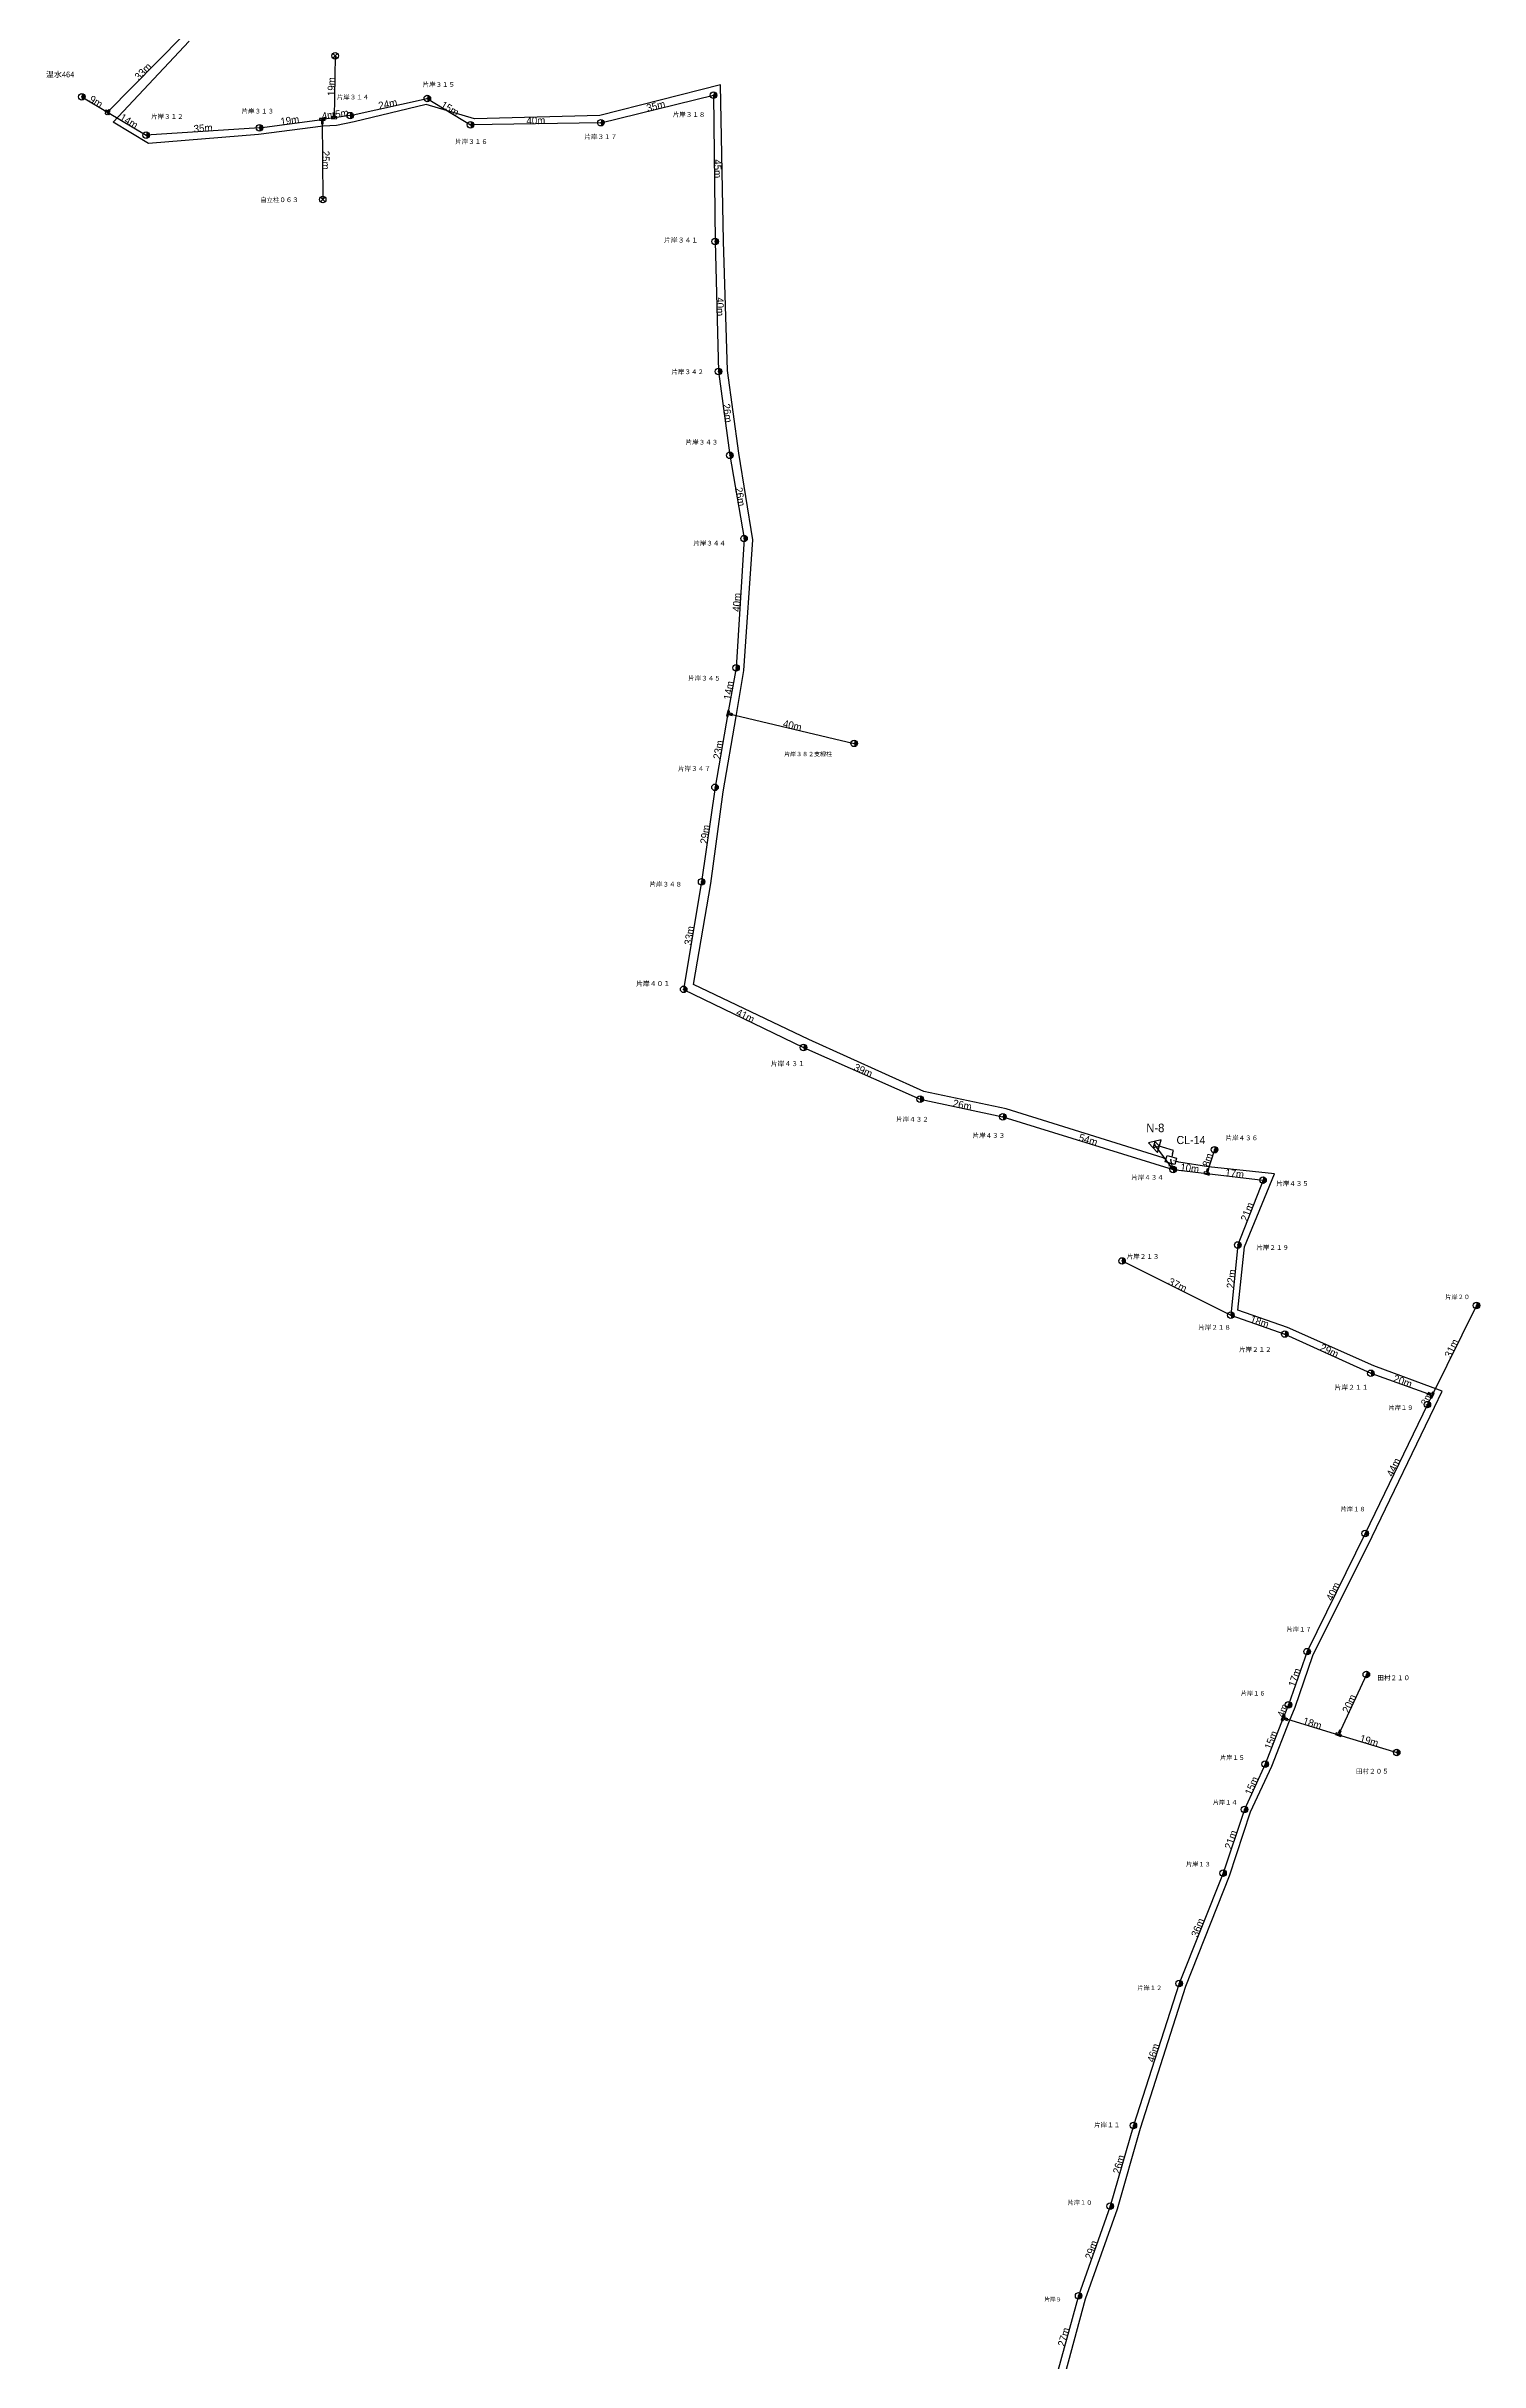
# Model space of a CAD drawing. Extents: x 11718 to 14317, y 5718 to 11395.
# Drawn here: x 11819 to 12257, y 7855 to 8563 of the extents above; entities that cross this region are included whole.
import ezdxf
from ezdxf.enums import TextEntityAlignment as Align

# ---------------------------------------------------------------- set-up
doc = ezdxf.new("R2010")
doc.units = 0
doc.layers.get('0').update_dxf_attribs({"lineweight": 25})
for name, color, linetype, lineweight in [('DROP', 6, 'Continuous', 25), ('IN', 7, 'Continuous', 25), ('KAN', 3, 'Continuous', 25), ('KPLINK', 2, 'Continuous', 25), ('MESSEN', 9, 'Continuous', 25), ('POLE', 7, 'Continuous', 25), ('SPAN', 7, 'Continuous', 25)]:
    doc.layers.add(name, color=color, linetype=linetype, lineweight=lineweight)
doc.styles.add('MS PGothic', font='')
doc.styles.get("Standard").update_dxf_attribs({"font": 'txt.shx', "bigfont": 'extfont2'})
doc.styles.get('MS PGothic').set_extended_font_data('ＭＳ Ｐゴシック')

# ---------------------------------------------------------------- blocks, each defined once
blk = doc.blocks.new('T_CP')
at = {"transparency": 33554687}
h = blk.add_hatch(color=256, dxfattribs=at)
edge = h.paths.add_edge_path()
edge.add_spline(control_points=[(0, -1), (0.09, -1), (0.26, -0.98), (0.51, -0.88), (0.72, -0.72), (0.88, -0.51), (0.98, -0.26), (1.01, 0), (0.98, 0.26), (0.88, 0.51), (0.72, 0.72), (0.51, 0.88), (0.26, 0.98), (0.09, 1), (0, 1)], knot_values=[0, 0, 0, 0, 0.261052, 0.522105, 0.783157, 1.04421, 1.305262, 1.566314, 1.827367, 2.088419, 2.349471, 2.610524, 2.871576, 3.132629, 3.132629, 3.132629, 3.132629], weights=[1, 1, 1, 1, 1, 1, 1, 1, 1, 1, 1, 1, 1, 1, 1], degree=3, periodic=0)
edge.add_line((0, 1), (0, 0))
edge.add_line((0, 0), (0, -1))
blk.add_circle((0, 0), 1)
blk.add_point((0, 0))
at = {"layer": 'SPAN', "flags": 1}
for tag in ['V7', 'V8', 'V1', 'V2', 'V4', 'V3', 'V5', 'V6']:
    blk.add_attdef(tag, (0, 0), '', height=0.2, dxfattribs=at)
blk = doc.blocks.new('J_SP')
for points in [[(0.71, 0.71), (-0.71, -0.71)], [(-0.71, 0.71), (0.71, -0.71)]]:
    blk.add_lwpolyline(points)
blk.add_circle((0, 0), 1)
at = {"layer": 'SPAN', "flags": 1}
for tag in ['V1', 'V2', 'V3', 'V4']:
    blk.add_attdef(tag, (0, 0), '', height=0.2, dxfattribs=at)
blk = doc.blocks.new('T_BUN')
blk.add_lwpolyline([(-0.84, 0.28), (-0.84, -0.28), (-0.28, -0.28), (-0.28, -1.4), (0.28, -1.4), (0.28, -0.28), (0.84, -0.28), (0.84, 0.28), (-0.84, 0.28)], close=True)
blk.add_point((0, 0))
at = {"layer": 'SPAN', "flags": 1}
for tag in ['V2', 'V7', 'V8', 'V4', 'V3', 'V5', 'V6', 'V1']:
    blk.add_attdef(tag, (0, 0), '', height=0.2, dxfattribs=at)
blk = doc.blocks.new('J_BUN')
blk.add_lwpolyline([(-0.84, -0.28), (-0.84, 0.28), (-0.28, 0.28), (-0.28, 0.84), (0.28, 0.84), (0.28, 0.28), (0.84, 0.28), (0.84, -0.28), (0.28, -0.28), (0.28, -0.84), (-0.28, -0.84), (-0.28, -0.28), (-0.84, -0.28)], close=True)
blk.add_point((0, 0))
at = {"layer": 'SPAN', "flags": 1}
for tag in ['V2', 'V7', 'V8', 'V4', 'V3', 'V5', 'V6', 'V1']:
    blk.add_attdef(tag, (0, 0), '', height=0.2, dxfattribs=at)
blk = doc.blocks.new('CL_CL2')
at = {"layer": 'IN', "transparency": 33554687}
h = blk.add_hatch(color=256, dxfattribs=at)
edge = h.paths.add_edge_path()
edge.add_spline(control_points=[(1.7, 0), (1.7, 0.02), (1.7, 0.05), (1.68, 0.1), (1.64, 0.14), (1.6, 0.18), (1.55, 0.2), (1.5, 0.2), (1.45, 0.2), (1.4, 0.18), (1.36, 0.14), (1.32, 0.1), (1.3, 0.05), (1.3, 0.02), (1.3, 0)], knot_values=[0, 0, 0, 0, 0.05221, 0.104421, 0.156631, 0.208842, 0.261052, 0.313263, 0.365473, 0.417684, 0.469894, 0.522105, 0.574315, 0.626526, 0.626526, 0.626526, 0.626526], weights=[1, 1, 1, 1, 1, 1, 1, 1, 1, 1, 1, 1, 1, 1, 1], degree=3, periodic=0)
edge.add_line((1.3, 0), (1.5, 0))
edge.add_line((1.5, 0), (1.7, 0))
h = blk.add_hatch(color=256, dxfattribs=at)
edge = h.paths.add_edge_path()
edge.add_spline(control_points=[(1.3, 0), (1.3, -0.02), (1.3, -0.05), (1.32, -0.1), (1.36, -0.14), (1.4, -0.18), (1.45, -0.2), (1.5, -0.2), (1.55, -0.2), (1.6, -0.18), (1.64, -0.14), (1.68, -0.1), (1.7, -0.05), (1.7, -0.02), (1.7, 0)], knot_values=[0, 0, 0, 0, 0.05221, 0.104421, 0.156631, 0.208842, 0.261052, 0.313263, 0.365473, 0.417684, 0.469894, 0.522105, 0.574315, 0.626526, 0.626526, 0.626526, 0.626526], weights=[1, 1, 1, 1, 1, 1, 1, 1, 1, 1, 1, 1, 1, 1, 1], degree=3, periodic=0)
edge.add_line((1.7, 0), (1.5, 0))
edge.add_line((1.5, 0), (1.3, 0))
for p, q in [((0, 0), (1, 0)), ((2.5, 2), (2.5, 1)), ((5, 0), (4, 0)), ((2.5, -2), (2.5, -1))]:
    blk.add_line(p, q)
blk.add_lwpolyline([(1, -1), (1, 1), (4, 1), (4, -1), (1, -1)], close=True)
blk.add_point((2.5, 0))
at = {"layer": 'SPAN', "flags": 1}
for tag in ['V8', 'V7', 'V6', 'V5', 'V4', 'V3', 'V2', 'V1']:
    blk.add_attdef(tag, (0, 0), '', height=0.2, dxfattribs=at)
blk = doc.blocks.new('NODE_NODE1')
blk.add_line((0, 0), (1, 0))
for points in [[(1, -2), (4.46, 0), (1, 2), (1, -2)], [(2.73, 1), (1, 0), (2.73, -1), (2.73, 1)]]:
    blk.add_lwpolyline(points, close=True)
blk.add_point((2.5, 0))
at = {"layer": 'SPAN', "flags": 1}
for tag in ['V2', 'V3', 'V5', 'V6', 'V4', 'V8', 'V7', 'V1']:
    blk.add_attdef(tag, (0, 0), '', height=0.2, dxfattribs=at)

msp = doc.modelspace()

# ---------------------------------------------------------------- linework, layer by layer
at = {"layer": 'DROP'}
msp.add_lwpolyline([(12163.05, 8224.31), (12163.31, 8225.29), (12159.95, 8226.31)], dxfattribs=at)
at = {"layer": 'KAN'}
for points in [[(12160.11, 8223.05), (12112.18, 8237.97), (12086.93, 8243.33), (12051.75, 8259.15), (12016.49, 8276), (12021.85, 8306.86), (12025.59, 8334.87), (12029.6, 8357.99), (12031.9, 8372.05), (12034.69, 8411.95), (12030.41, 8438.47), (12026.92, 8463.71), (12025.66, 8503.27), (12024.77, 8551.02), (11987.85, 8541.63), (11949.53, 8540.65), (11934.8, 8545.02), (11912.78, 8539.77), (11907.38, 8538.61), (11903.3, 8538.46), (11883.46, 8535.84), (11849.84, 8533.08), (11839.05, 8539.64), (11862.24, 8564.43)], [(12129.51, 7848.48), (12136.42, 7874.15), (12146.16, 7901.73), (12153.18, 7926.39), (12167.05, 7969.76), (12180.4, 8003.5), (12186.87, 8023.03), (12193.38, 8037.05), (12198.82, 8050.93), (12200.54, 8055.09), (12205.89, 8070.82), (12224.03, 8107.23), (12243.15, 8146.79), (12245.43, 8151.67), (12224.57, 8159.4), (12198.21, 8171.1), (12182.99, 8176.47), (12185.02, 8195.8), (12194.21, 8218.09), (12174.06, 8220.31), (12164.93, 8221.72)]]:
    msp.add_lwpolyline(points, dxfattribs=at)
at = {"layer": 'KPLINK'}
for q in [(12157.56, 8227.03), (12162.52, 8222.38)]:
    msp.add_line((12163.2, 8219.45), q, dxfattribs=at)
at = {"layer": 'MESSEN'}
for p, q in [((11860.33, 8566.05), (11837.34, 8542.67)), ((11906.94, 8559.94), (11906.64, 8540.99)), ((11829.43, 8547.37), (11837.34, 8542.67)), ((11911.52, 8541.64), (11935.12, 8546.87)), ((11935.12, 8546.87), (11948.33, 8538.81)), ((11988.22, 8539.48), (12022.64, 8547.88)), ((12022.64, 8547.88), (12023.15, 8503.18)), ((11837.34, 8542.67), (11849.16, 8535.66)), ((11883.78, 8537.94), (11849.16, 8535.66)), ((11883.78, 8537.94), (11903, 8540.5)), ((11906.64, 8540.99), (11903, 8540.5)), ((11903, 8540.5), (11903.12, 8515.97)), ((11911.52, 8541.64), (11906.64, 8540.99)), ((11988.22, 8539.48), (11948.33, 8538.81)), ((12023.15, 8503.18), (12024.15, 8463.44)), ((12024.15, 8463.44), (12027.64, 8437.79)), ((12027.64, 8437.79), (12031.97, 8412.32)), ((12031.97, 8412.32), (12029.53, 8372.82)), ((12029.53, 8372.82), (12027.07, 8358.85)), ((12027.07, 8358.85), (12023.1, 8336.29)), ((12027.07, 8358.85), (12065.67, 8349.73)), ((12023.1, 8336.29), (12019.01, 8307.42)), ((12019.01, 8307.42), (12013.51, 8274.53)), ((12013.51, 8274.53), (12050.19, 8256.72)), ((12050.19, 8256.72), (12085.83, 8240.93)), ((12085.83, 8240.93), (12111.13, 8235.53)), ((12111.13, 8235.53), (12163.2, 8219.45)), ((12175.84, 8225.5), (12173.46, 8218.26)), ((12163.2, 8219.45), (12173.46, 8218.26)), ((12173.46, 8218.26), (12190.69, 8216.16)), ((12190.69, 8216.16), (12182.99, 8196.37)), ((12147.58, 8191.49), (12180.85, 8174.94)), ((12182.99, 8196.37), (12180.85, 8174.94)), ((12255.95, 8177.87), (12242.39, 8150.45)), ((12180.85, 8174.94), (12197.37, 8169.15)), ((12197.37, 8169.15), (12223.68, 8157.14)), ((12223.68, 8157.14), (12242.39, 8150.45)), ((12240.96, 8147.56), (12221.95, 8108.16)), ((12242.39, 8150.45), (12240.96, 8147.56)), ((12221.95, 8108.16), (12204.2, 8072.06)), ((12204.2, 8072.06), (12198.47, 8055.81)), ((12222.29, 8065.07), (12213.78, 8046.65)), ((12198.47, 8055.81), (12196.89, 8051.81)), ((12196.89, 8051.81), (12191.32, 8037.67)), ((12196.89, 8051.81), (12213.78, 8046.65)), ((12213.78, 8046.65), (12231.57, 8041.21)), ((12191.32, 8037.67), (12185.03, 8023.79)), ((12185.03, 8023.79), (12178.46, 8004.3)), ((12178.46, 8004.3), (12165.02, 7970.59)), ((12165.02, 7970.59), (12151.04, 7927.18)), ((12151.04, 7927.18), (12143.97, 7902.53)), ((12143.97, 7902.53), (12134.3, 7875.14)), ((12134.3, 7875.14), (12127.08, 7849.23))]:
    msp.add_line(p, q, dxfattribs=at)

# ---------------------------------------------------------------- block references
at = {"layer": 'DROP', "rotation": 163.2218903864228}
msp.add_blockref('NODE_NODE1', (12159.95, 8226.31), dxfattribs=at)
at = {"layer": 'KAN', "rotation": 164.5820359763237}
msp.add_blockref('CL_CL2', (12164.93, 8221.72), dxfattribs=at)
at = {"layer": 'POLE'}
for name, p in [('J_SP', (11906.94, 8559.94)), ('T_CP', (11829.43, 8547.37)), ('T_CP', (11935.12, 8546.87)), ('T_CP', (12022.64, 8547.88)), ('T_CP', (11883.78, 8537.94)), ('T_BUN', (11903, 8540.5)), ('T_CP', (11911.52, 8541.64)), ('T_CP', (11948.33, 8538.81)), ('T_CP', (11988.22, 8539.48)), ('T_CP', (11849.16, 8535.66)), ('J_SP', (11903.12, 8515.97)), ('T_CP', (12023.15, 8503.18)), ('T_CP', (12024.15, 8463.44)), ('T_CP', (12027.64, 8437.79)), ('T_CP', (12031.97, 8412.32)), ('T_CP', (12029.53, 8372.82)), ('T_CP', (12065.67, 8349.73)), ('T_CP', (12023.1, 8336.29)), ('T_CP', (12019.01, 8307.42)), ('T_CP', (12013.51, 8274.53)), ('T_CP', (12050.19, 8256.72)), ('T_CP', (12085.83, 8240.93)), ('T_CP', (12111.13, 8235.53)), ('T_CP', (12175.84, 8225.5)), ('T_CP', (12163.2, 8219.45)), ('T_CP', (12190.69, 8216.16)), ('T_CP', (12182.99, 8196.37)), ('T_CP', (12147.58, 8191.49)), ('T_CP', (12180.85, 8174.94)), ('T_CP', (12255.95, 8177.87)), ('T_CP', (12197.37, 8169.15)), ('T_CP', (12223.68, 8157.14)), ('T_CP', (12240.96, 8147.56)), ('T_CP', (12221.95, 8108.16)), ('T_CP', (12204.2, 8072.06)), ('T_CP', (12222.29, 8065.07)), ('T_CP', (12198.47, 8055.81)), ('T_CP', (12231.57, 8041.21)), ('T_CP', (12191.32, 8037.67)), ('T_CP', (12185.03, 8023.79)), ('T_CP', (12178.46, 8004.3)), ('T_CP', (12165.02, 7970.59)), ('T_CP', (12151.04, 7927.18)), ('T_CP', (12143.97, 7902.53)), ('T_CP', (12134.3, 7875.14))]:
    msp.add_blockref(name, p, dxfattribs=at)
for name, p, rotation in [('J_BUN', (11837.34, 8542.67), 315.849942383414), ('T_BUN', (11906.64, 8540.99), 181.5722961353923), ('T_BUN', (12027.07, 8358.85), 75.76691337837883), ('T_BUN', (12173.46, 8218.26), 162.9610295879228), ('T_BUN', (12242.39, 8150.45), 244.1946633577097), ('T_BUN', (12196.89, 8051.81), 65.41407174957743), ('T_BUN', (12213.78, 8046.65), 158.4331478354819)]:
    msp.add_blockref(name, p, dxfattribs=dict(at, rotation=rotation))

# ---------------------------------------------------------------- texts
at = {"layer": 'DROP', "style": 'MS PGothic'}
msp.add_text('N-8', height=2.623, dxfattribs=at).set_placement((12154.99, 8230.07), align=Align.BOTTOM_LEFT)
at = {"layer": 'KAN', "style": 'MS PGothic'}
msp.add_text('CL-14', height=2.477, dxfattribs=at).set_placement((12164.24, 8226.48), align=Align.BOTTOM_LEFT)
at = {"layer": 'POLE', "style": 'MS PGothic'}
for s, height, p in [('温水464', 1.74, (11818.5, 8552.83)), ('片岸３１５', 1.417, (11933.68, 8550)), ('片岸３１３', 1.422, (11878.29, 8541.86)), ('片岸３１４', 1.413, (11907.43, 8546.18)), ('片岸３１２', 1.417, (11850.65, 8540.22)), ('片岸３１８', 1.42, (12010.19, 8540.84)), ('片岸３１６', 1.417, (11943.67, 8532.55)), ('片岸３１７', 1.43, (11983.17, 8534.04)), ('自立柱０６３', 1.399, (11884, 8514.78)), ('片岸３４１', 1.486, (12007.52, 8502.39)), ('片岸３４２', 1.417, (12009.79, 8462.18)), ('片岸３４３', 1.422, (12014.11, 8440.64)), ('片岸３４４', 1.413, (12016.5, 8409.78)), ('片岸３４５', 1.417, (12014.92, 8368.49)), ('片岸３８２支線柱', 1.309, (12044.23, 8345.41)), ('片岸３４７', 1.43, (12011.79, 8340.85)), ('片岸３４８', 1.42, (12003.07, 8305.51)), ('片岸４０１', 1.486, (11998.98, 8275.08)), ('片岸４３１', 1.486, (12040.17, 8250.61)), ('片岸４３２', 1.417, (12078.52, 8233.66)), ('片岸４３３', 1.422, (12101.88, 8228.68)), ('片岸４３６', 1.417, (12179.26, 8227.96)), ('片岸４３４', 1.413, (12150.44, 8215.91)), ('片岸４３５', 1.417, (12194.76, 8214.02)), ('片岸２１３', 1.422, (12149.02, 8191.71)), ('片岸２１９', 1.42, (12188.67, 8194.46)), ('片岸２０', 1.345, (12246.44, 8179.41)), ('片岸２１８', 1.42, (12170.92, 8170.05)), ('片岸２１２', 1.417, (12183.37, 8163.28)), ('片岸２１１', 1.486, (12212.57, 8151.65)), ('片岸１９', 1.355, (12229.08, 8145.53)), ('片岸１８', 1.355, (12214.44, 8114.54)), ('片岸１７', 1.367, (12197.89, 8077.77)), ('田村２１０', 1.427, (12225.67, 8062.9)), ('片岸１６', 1.352, (12183.9, 8058.23)), ('片岸１５', 1.352, (12177.56, 8038.53)), ('田村２０５', 1.433, (12219.11, 8034.32)), ('片岸１４', 1.346, (12175.36, 8024.89)), ('片岸１３', 1.357, (12167.12, 8005.98)), ('片岸１２', 1.352, (12152.29, 7968.17)), ('片岸１１', 1.432, (12139.03, 7926.2)), ('片岸１０', 1.345, (12130.96, 7902.53)), ('片岸９', 1.254, (12123.82, 7873.02))]:
    msp.add_text(s, height=height, dxfattribs=at).set_placement(p, align=Align.BOTTOM_LEFT)
at = {"layer": 'SPAN', "style": 'MS PGothic'}
for s, height, rotation, p in [('33m', 2.285, 45, (11848.2, 8555.14)), ('19m', 2.252, 89, (11905.79, 8550.5)), ('9m', 2.261, 329, (11833.81, 8545.94)), ('24m', 2.285, 12, (11923.02, 8545.21)), ('15m', 2.252, 329, (11942.04, 8543.81)), ('35m', 2.285, 14, (12004.99, 8544.6)), ('14m', 2.252, 329, (11843.87, 8539.96)), ('35m', 2.285, 4, (11866.55, 8537.81)), ('19m', 2.252, 8, (11893.06, 8540.19)), ('4m', 2.222, 8, (11904.85, 8541.76)), ('5m', 2.253, 8, (11908.98, 8542.31)), ('40m', 2.263, 1, (11968.31, 8540.14)), ('25m', 2.285, 270, (11904.06, 8528.01)), ('45m', 2.263, 271, (12023.9, 8525.4)), ('40m', 2.263, 271, (12024.65, 8483.22)), ('26m', 2.285, 278, (12026.9, 8450.69)), ('26m', 2.285, 280, (12030.8, 8425.14)), ('40m', 2.263, 86, (12029.76, 8392.85)), ('14m', 2.252, 80, (12027.3, 8365.92)), ('40m', 2.263, 347, (12046.76, 8355.22)), ('23m', 2.285, 80, (12024.11, 8347.79)), ('29m', 2.285, 82, (12020.06, 8321.92)), ('33m', 2.285, 81, (12015.25, 8290.97)), ('41m', 2.263, 334, (12032.39, 8266.47)), ('39m', 2.285, 336, (12068.43, 8249.73)), ('26m', 2.285, 348, (12098.75, 8239.19)), ('54m', 2.285, 343, (12137.23, 8228.52)), ('10m', 2.252, 353, (12168.28, 8219.87)), ('8m', 2.245, 72, (12173.76, 8222.37)), ('17m', 2.252, 353, (12182.02, 8218.22)), ('21m', 2.285, 69, (12185.87, 8206.52)), ('37m', 2.285, 334, (12164.59, 8184.15)), ('22m', 2.285, 84, (12180.95, 8185.99)), ('18m', 2.252, 341, (12189.67, 8172.91)), ('29m', 2.285, 335, (12210.97, 8164.04)), ('31m', 2.285, 64, (12248.36, 8164.78)), ('20m', 2.285, 340, (12233.43, 8154.71)), ('3m', 2.253, 64, (12240.73, 8149.35)), ('44m', 2.263, 64, (12230.61, 8128.41)), ('40m', 2.263, 64, (12212.13, 8090.45)), ('17m', 2.252, 71, (12200.35, 8064.16)), ('4m', 2.222, 69, (12196.69, 8054.04)), ('20m', 2.285, 65, (12217.07, 8056.15)), ('18m', 2.252, 343, (12205.79, 8050.14)), ('15m', 2.252, 69, (12193.14, 8045.02)), ('19m', 2.252, 343, (12223.16, 8044.83)), ('15m', 2.252, 66, (12187.22, 8031.04)), ('21m', 2.285, 71, (12180.86, 8014.57)), ('36m', 2.285, 68, (12170.75, 7987.68)), ('46m', 2.263, 72, (12157.14, 7949.38)), ('26m', 2.285, 74, (12146.59, 7915.3)), ('29m', 2.285, 71, (12138.19, 7889.15)), ('27m', 2.285, 74, (12129.74, 7862.51))]:
    msp.add_text(s, height=height, rotation=rotation, dxfattribs=at).set_placement(p, align=Align.MIDDLE_CENTER)

doc.saveas('drawing.dxf')
